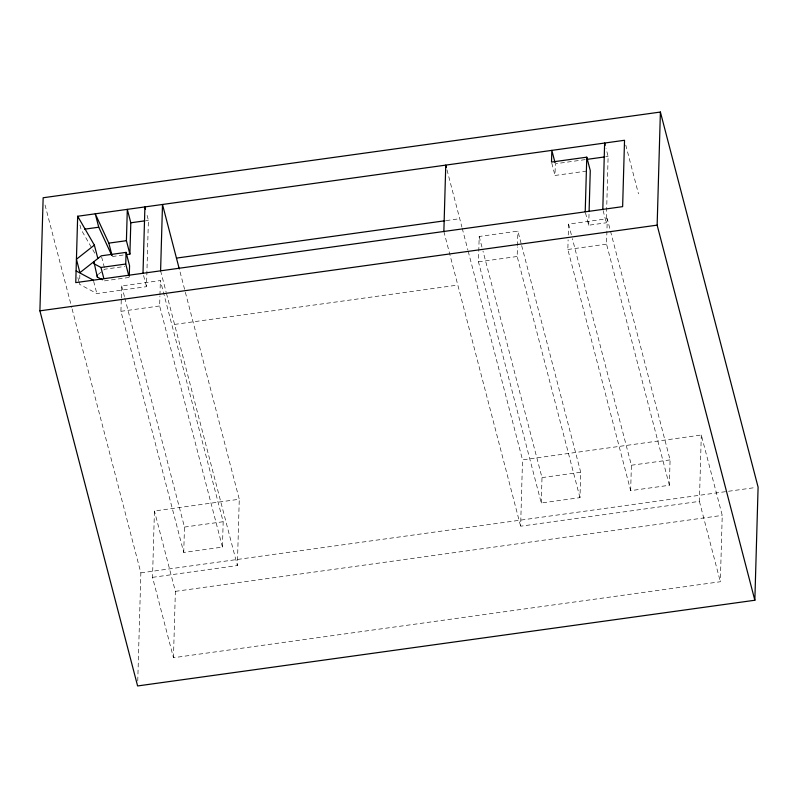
<?xml version="1.0" encoding="UTF-8"?>
<svg xmlns="http://www.w3.org/2000/svg" width="798" height="798" viewBox="0 0 798 798"><rect width="100%" height="100%" fill="white"/><g stroke="black" fill="none" stroke-linecap="round" stroke-linejoin="round"><path stroke-width="0.6" stroke-dasharray="3.99 2.99" d="M585.503 212.946L588.705 225.226L606.3 222.792L608.116 156.448L606.081 148.627M79.85 274.981L79.591 284.327L96.847 293.564L146.493 286.672L148.398 220.348L146.652 213.655M121.306 298.023L121.655 285.933L160.368 280.577L223.181 521.722L222.452 547.099L183.739 552.455L120.927 311.32L121.276 299.23M137.755 680.983L140.857 572.864L72.049 308.726M222.452 547.099L159.64 305.963L159.919 296.287M159.949 295.08L160.368 280.577M701.302 435.01L699.397 501.363L520.625 526.201L522.53 459.848L701.302 435.01L722.24 515.388L720.335 581.742L173.465 657.722L152.528 577.343L154.433 510.979L239.27 499.249L179.6 270.163M173.465 657.722L175.37 591.358L154.433 510.979M183.739 552.455L184.468 527.069L124.797 297.993M152.528 577.343L237.365 565.553L239.27 499.249M521.663 245.584L580.715 472.256L579.976 497.643L541.273 502.989L478.461 261.854L479.189 236.477L517.902 231.121L521.353 244.378M579.976 497.643L517.174 256.497L517.443 246.831M517.483 245.624L517.902 231.121M541.273 502.989L542.002 477.613L482.96 250.941M586.62 171.081L554.999 175.46L555.328 163.78L586.021 159.51M568.256 234.981L568.575 224.108L607.278 218.752L670.091 459.887L669.362 485.274L630.659 490.63L567.847 249.485L568.116 239.819M588.705 225.226L589.064 212.807M669.362 485.274L606.55 244.138L607.278 218.752M630.659 490.63L631.388 465.244L572.336 238.572M98.304 274.322L104.807 269.205L124.847 266.432M605.662 156.787L608.116 156.448M446.172 220.587L459.718 218.702M104.458 280.866L129.226 277.435M174.553 324.417L457.813 285.066M140.857 572.864L727.237 491.438M728.474 491.269L755.626 487.498M175.37 591.358L722.24 515.388M146.044 220.677L148.398 220.348M112.309 256.527L125.206 254.742M120.927 311.32L159.64 305.963M478.461 261.854L517.174 256.497M567.847 249.485L606.55 244.138M184.468 527.069L223.181 521.722M542.002 477.613L580.715 472.256M631.388 465.244L670.091 459.887M94.763 253.175L81.157 229.654L79.411 222.951M625.772 145.046L638.49 193.864M699.397 501.363L720.335 581.742M603.098 210.512L606.3 222.792M568.575 224.108L572.026 237.365M551.797 163.181L554.999 175.46M479.189 236.477L482.64 249.734M447 169.884L461.922 227.141M462.232 228.348L467.887 250.053M468.197 251.26L522.53 459.848M443.858 231.47L520.625 526.201M160.597 270.831L166.174 292.258M166.493 293.455L237.365 565.553M143.58 275.5L146.493 286.672M121.655 285.933L124.488 296.786M101.605 256.926L104.807 269.205M93.645 281.285L96.847 293.564M77.845 277.624L79.002 282.093M45.037 204.996L71.74 307.519"/><path stroke-width="1.2" d="M602.809 209.395L622.63 206.642L624.535 140.278L77.665 216.258L75.76 282.612L602.809 209.395L604.625 143.051L605.203 145.276M39.9 310.841L43.152 197.754L660.395 112.049L758.1 487.159L754.848 600.246L137.605 685.951L39.9 310.841L657.143 225.136L660.395 112.049M102.423 279.779L97.316 277.046L93.885 261.654L94.473 263.889M97.316 277.046L97.376 275.051M128.648 275.2L125.735 264.028L126.074 252.377L101.316 255.809L79.92 272.647L76.428 259.25L94.364 245.126L77.665 216.258L78.244 218.492M129.894 254.093L126.413 240.697L127.311 209.385L130.802 222.782L129.894 254.093L126.383 254.582M129.266 276.268L129.565 265.774L126.074 252.377M143.002 273.275L144.907 206.951L145.485 209.186M160.597 270.831L162.503 204.517L179.281 268.956M443.858 231.47L445.763 165.116L446.381 167.5M585.213 211.829L586.779 157.186L551.508 162.064L551.837 150.383L555.039 162.662M589.094 211.56L590.271 170.582L586.779 157.186M587.248 159.341L604.435 156.957M93.835 263.649L100.967 267.47L125.735 264.028M176.458 258.103L444.945 220.757M84.678 229.166L98.753 227.221L111.78 255.4M130.802 222.782L144.877 220.837M98.753 227.221L95.261 213.824L108.817 243.131L126.413 240.697M76.099 270.931L93.356 280.168M657.143 225.136L754.848 600.246M108.817 243.131L112.009 255.41M100.967 267.47L103.88 278.642M94.364 245.126L97.855 258.532"/></g></svg>
